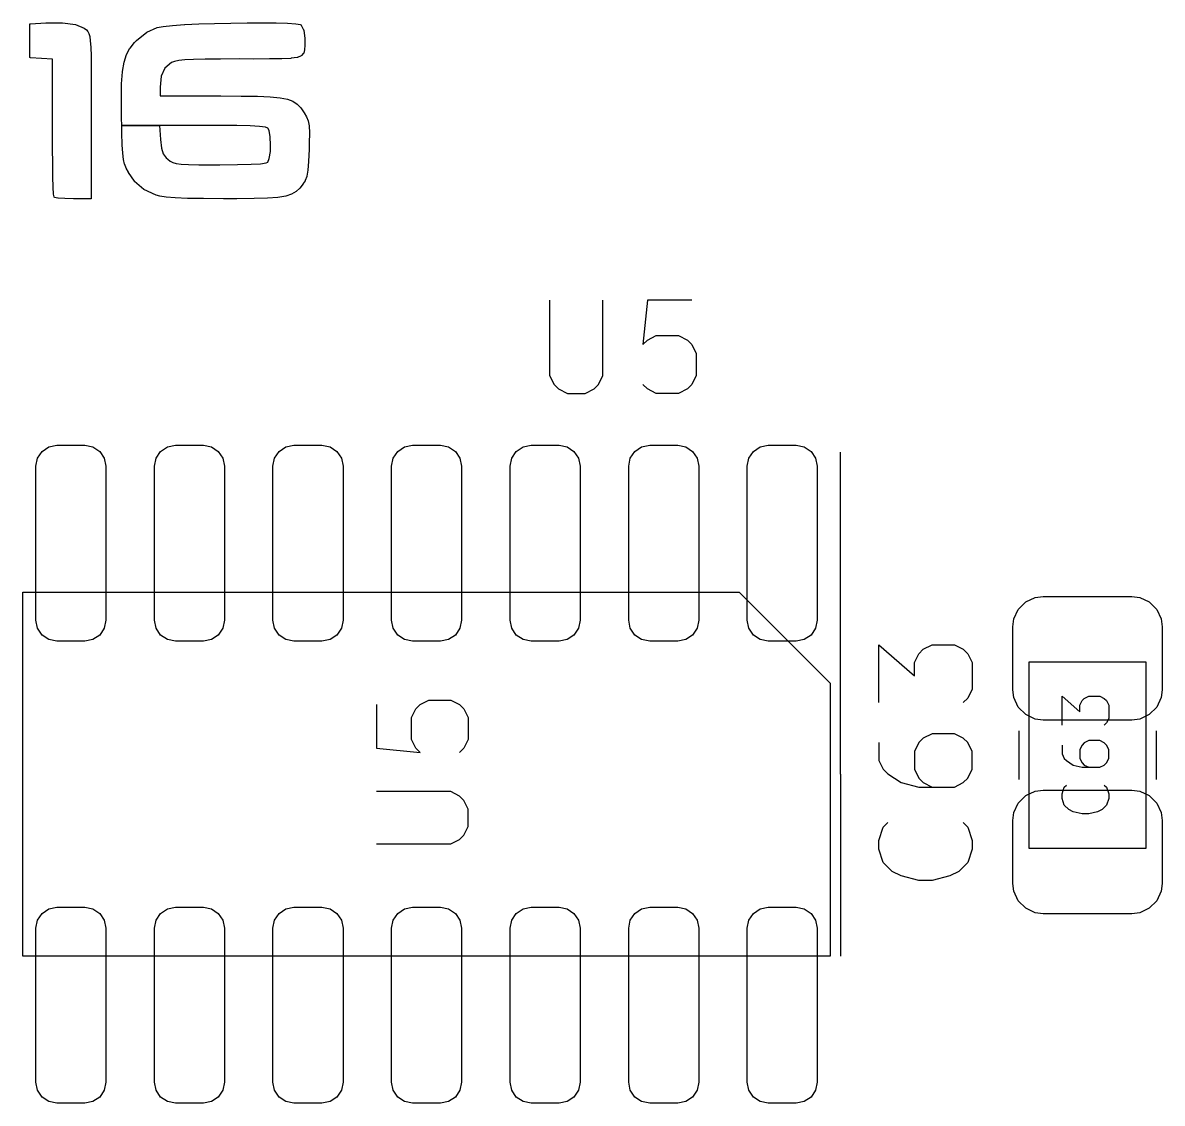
# Model space of a CAD drawing. Header units: millimetres. Extents: x 132 to 276, y -210 to -42.
# Drawn here: x 198.67 to 210.88, y -115.9 to -104.32 of the extents above; entities that cross this region are included whole.
import ezdxf

# ---------------------------------------------------------------- set-up
doc = ezdxf.new("R2010")
doc.units = ezdxf.units.MM
for name, color, linetype in [('BLACK', 7, 'CONTINUOUS'), ('GRAY3', 9, 'CONTINUOUS'), ('LYELLOW', 51, 'CONTINUOUS')]:
    doc.layers.add(name, color=color, linetype=linetype)

msp = doc.modelspace()

# ---------------------------------------------------------------- linework, layer by layer
at = {"layer": 'BLACK', "linetype": 'CONTINUOUS'}
for p, q in [((198.880901, -108.915901), (198.953896, -108.867127)), ((198.953896, -108.867127), (199.04, -108.85)), ((199.04, -108.85), (199.34, -108.85)), ((199.34, -108.85), (199.426104, -108.867127)), ((199.426104, -108.867127), (199.499099, -108.915901)), ((200.150901, -108.915901), (200.223896, -108.867127)), ((200.223896, -108.867127), (200.31, -108.85)), ((200.31, -108.85), (200.61, -108.85)), ((200.61, -108.85), (200.696104, -108.867127)), ((200.696104, -108.867127), (200.769099, -108.915901)), ((201.420901, -108.915901), (201.493896, -108.867127)), ((201.493896, -108.867127), (201.58, -108.85)), ((201.58, -108.85), (201.88, -108.85)), ((201.88, -108.85), (201.966104, -108.867127)), ((201.966104, -108.867127), (202.039099, -108.915901)), ((202.690901, -108.915901), (202.763896, -108.867127)), ((202.763896, -108.867127), (202.85, -108.85)), ((202.85, -108.85), (203.15, -108.85)), ((203.15, -108.85), (203.236104, -108.867127)), ((203.236104, -108.867127), (203.309099, -108.915901)), ((203.960901, -108.915901), (204.033896, -108.867127)), ((204.033896, -108.867127), (204.12, -108.85)), ((204.12, -108.85), (204.42, -108.85)), ((204.42, -108.85), (204.506104, -108.867127)), ((204.506104, -108.867127), (204.579099, -108.915901)), ((205.230901, -108.915901), (205.303896, -108.867127)), ((205.303896, -108.867127), (205.39, -108.85)), ((205.39, -108.85), (205.69, -108.85)), ((205.69, -108.85), (205.776104, -108.867127)), ((205.776104, -108.867127), (205.849099, -108.915901)), ((206.500901, -108.915901), (206.573896, -108.867127)), ((206.573896, -108.867127), (206.66, -108.85)), ((206.66, -108.85), (206.96, -108.85)), ((206.96, -108.85), (207.046104, -108.867127)), ((207.046104, -108.867127), (207.119099, -108.915901)), ((198.815, -109.075), (198.832127, -108.988896)), ((198.832127, -108.988896), (198.880901, -108.915901)), ((199.499099, -108.915901), (199.547873, -108.988896)), ((199.547873, -108.988896), (199.565, -109.075)), ((200.085, -109.075), (200.102127, -108.988896)), ((200.102127, -108.988896), (200.150901, -108.915901)), ((200.769099, -108.915901), (200.817873, -108.988896)), ((200.817873, -108.988896), (200.835, -109.075)), ((201.355, -109.075), (201.372127, -108.988896)), ((201.372127, -108.988896), (201.420901, -108.915901)), ((202.039099, -108.915901), (202.087873, -108.988896)), ((202.087873, -108.988896), (202.105, -109.075)), ((202.625, -109.075), (202.642127, -108.988896)), ((202.642127, -108.988896), (202.690901, -108.915901)), ((203.309099, -108.915901), (203.357873, -108.988896)), ((203.357873, -108.988896), (203.375, -109.075)), ((203.895, -109.075), (203.912127, -108.988896)), ((203.912127, -108.988896), (203.960901, -108.915901)), ((204.579099, -108.915901), (204.627873, -108.988896)), ((204.627873, -108.988896), (204.645, -109.075)), ((205.165, -109.075), (205.182127, -108.988896)), ((205.182127, -108.988896), (205.230901, -108.915901)), ((205.849099, -108.915901), (205.897873, -108.988896)), ((205.897873, -108.988896), (205.915, -109.075)), ((206.435, -109.075), (206.452127, -108.988896)), ((206.452127, -108.988896), (206.500901, -108.915901)), ((207.119099, -108.915901), (207.167873, -108.988896)), ((207.167873, -108.988896), (207.185, -109.075)), ((198.815, -110.725), (198.815, -109.075)), ((199.565, -109.075), (199.565, -110.725)), ((200.085, -110.725), (200.085, -109.075)), ((200.835, -109.075), (200.835, -110.725)), ((201.355, -110.725), (201.355, -109.075)), ((202.105, -109.075), (202.105, -110.725)), ((202.625, -110.725), (202.625, -109.075)), ((203.375, -109.075), (203.375, -110.725)), ((203.895, -110.725), (203.895, -109.075)), ((204.645, -109.075), (204.645, -110.725)), ((205.165, -110.725), (205.165, -109.075)), ((205.915, -109.075), (205.915, -110.725)), ((206.435, -110.725), (206.435, -109.075)), ((207.185, -109.075), (207.185, -110.725)), ((209.338776, -110.608588), (209.418588, -110.528776)), ((209.418588, -110.528776), (209.520884, -110.481074)), ((209.520884, -110.481074), (209.605, -110.47)), ((209.605, -110.47), (210.555, -110.47)), ((210.555, -110.47), (210.639116, -110.481074)), ((210.639116, -110.481074), (210.741412, -110.528776)), ((210.741412, -110.528776), (210.821224, -110.608588)), ((209.291074, -110.710884), (209.338776, -110.608588)), ((210.821224, -110.608588), (210.868926, -110.710884)), ((198.832127, -110.811104), (198.815, -110.725)), ((198.880901, -110.884099), (198.832127, -110.811104)), ((199.547873, -110.811104), (199.499099, -110.884099)), ((199.565, -110.725), (199.547873, -110.811104)), ((200.102127, -110.811104), (200.085, -110.725)), ((200.150901, -110.884099), (200.102127, -110.811104)), ((200.817873, -110.811104), (200.769099, -110.884099)), ((200.835, -110.725), (200.817873, -110.811104)), ((201.372127, -110.811104), (201.355, -110.725)), ((201.420901, -110.884099), (201.372127, -110.811104)), ((202.087873, -110.811104), (202.039099, -110.884099)), ((202.105, -110.725), (202.087873, -110.811104)), ((202.642127, -110.811104), (202.625, -110.725)), ((202.690901, -110.884099), (202.642127, -110.811104)), ((203.357873, -110.811104), (203.309099, -110.884099)), ((203.375, -110.725), (203.357873, -110.811104)), ((203.912127, -110.811104), (203.895, -110.725)), ((203.960901, -110.884099), (203.912127, -110.811104)), ((204.627873, -110.811104), (204.579099, -110.884099)), ((204.645, -110.725), (204.627873, -110.811104)), ((205.182127, -110.811104), (205.165, -110.725)), ((205.230901, -110.884099), (205.182127, -110.811104)), ((205.897873, -110.811104), (205.849099, -110.884099)), ((205.915, -110.725), (205.897873, -110.811104)), ((206.452127, -110.811104), (206.435, -110.725)), ((206.500901, -110.884099), (206.452127, -110.811104)), ((207.167873, -110.811104), (207.119099, -110.884099)), ((207.185, -110.725), (207.167873, -110.811104)), ((209.28, -110.795), (209.291074, -110.710884)), ((209.28, -111.47), (209.28, -110.795)), ((210.868926, -110.710884), (210.88, -110.795)), ((210.88, -110.795), (210.88, -111.47)), ((198.953896, -110.932873), (198.880901, -110.884099)), ((199.04, -110.95), (198.953896, -110.932873)), ((199.426104, -110.932873), (199.34, -110.95)), ((199.499099, -110.884099), (199.426104, -110.932873)), ((200.223896, -110.932873), (200.150901, -110.884099)), ((200.31, -110.95), (200.223896, -110.932873)), ((200.696104, -110.932873), (200.61, -110.95)), ((200.769099, -110.884099), (200.696104, -110.932873)), ((201.493896, -110.932873), (201.420901, -110.884099)), ((201.58, -110.95), (201.493896, -110.932873)), ((201.966104, -110.932873), (201.88, -110.95)), ((202.039099, -110.884099), (201.966104, -110.932873)), ((202.763896, -110.932873), (202.690901, -110.884099)), ((202.85, -110.95), (202.763896, -110.932873)), ((203.236104, -110.932873), (203.15, -110.95)), ((203.309099, -110.884099), (203.236104, -110.932873)), ((204.033896, -110.932873), (203.960901, -110.884099)), ((204.12, -110.95), (204.033896, -110.932873)), ((204.506104, -110.932873), (204.42, -110.95)), ((204.579099, -110.884099), (204.506104, -110.932873)), ((205.303896, -110.932873), (205.230901, -110.884099)), ((205.39, -110.95), (205.303896, -110.932873)), ((205.776104, -110.932873), (205.69, -110.95)), ((205.849099, -110.884099), (205.776104, -110.932873)), ((206.573896, -110.932873), (206.500901, -110.884099)), ((206.66, -110.95), (206.573896, -110.932873)), ((207.046104, -110.932873), (206.96, -110.95)), ((207.119099, -110.884099), (207.046104, -110.932873)), ((199.34, -110.95), (199.04, -110.95)), ((200.61, -110.95), (200.31, -110.95)), ((201.88, -110.95), (201.58, -110.95)), ((203.15, -110.95), (202.85, -110.95)), ((204.42, -110.95), (204.12, -110.95)), ((205.69, -110.95), (205.39, -110.95)), ((206.96, -110.95), (206.66, -110.95)), ((209.291074, -111.554116), (209.28, -111.47)), ((210.88, -111.47), (210.868926, -111.554116)), ((209.338776, -111.656412), (209.291074, -111.554116)), ((209.418588, -111.736224), (209.338776, -111.656412)), ((210.821224, -111.656412), (210.741412, -111.736224)), ((210.868926, -111.554116), (210.821224, -111.656412)), ((209.520884, -111.783926), (209.418588, -111.736224)), ((209.605, -111.795), (209.520884, -111.783926)), ((210.555, -111.795), (209.605, -111.795)), ((210.639116, -111.783926), (210.555, -111.795)), ((210.741412, -111.736224), (210.639116, -111.783926)), ((209.338776, -112.683588), (209.418588, -112.603776)), ((209.418588, -112.603776), (209.520884, -112.556074)), ((209.520884, -112.556074), (209.605, -112.545)), ((209.605, -112.545), (210.555, -112.545)), ((210.555, -112.545), (210.639116, -112.556074)), ((210.639116, -112.556074), (210.741412, -112.603776)), ((210.741412, -112.603776), (210.821224, -112.683588)), ((209.291074, -112.785884), (209.338776, -112.683588)), ((210.821224, -112.683588), (210.868926, -112.785884)), ((209.28, -112.87), (209.291074, -112.785884)), ((209.28, -113.545), (209.28, -112.87)), ((210.868926, -112.785884), (210.88, -112.87)), ((210.88, -112.87), (210.88, -113.545)), ((209.291074, -113.629116), (209.28, -113.545)), ((210.88, -113.545), (210.868926, -113.629116)), ((209.338776, -113.731412), (209.291074, -113.629116)), ((209.418588, -113.811224), (209.338776, -113.731412)), ((210.821224, -113.731412), (210.741412, -113.811224)), ((210.868926, -113.629116), (210.821224, -113.731412)), ((198.832127, -113.938896), (198.880901, -113.865901)), ((198.880901, -113.865901), (198.953896, -113.817127)), ((198.953896, -113.817127), (199.04, -113.8)), ((199.04, -113.8), (199.34, -113.8)), ((199.34, -113.8), (199.426104, -113.817127)), ((199.426104, -113.817127), (199.499099, -113.865901)), ((199.499099, -113.865901), (199.547873, -113.938896)), ((200.102127, -113.938896), (200.150901, -113.865901)), ((200.150901, -113.865901), (200.223896, -113.817127)), ((200.223896, -113.817127), (200.31, -113.8)), ((200.31, -113.8), (200.61, -113.8)), ((200.61, -113.8), (200.696104, -113.817127)), ((200.696104, -113.817127), (200.769099, -113.865901)), ((200.769099, -113.865901), (200.817873, -113.938896)), ((201.372127, -113.938896), (201.420901, -113.865901)), ((201.420901, -113.865901), (201.493896, -113.817127)), ((201.493896, -113.817127), (201.58, -113.8)), ((201.58, -113.8), (201.88, -113.8)), ((201.88, -113.8), (201.966104, -113.817127)), ((201.966104, -113.817127), (202.039099, -113.865901)), ((202.039099, -113.865901), (202.087873, -113.938896)), ((202.642127, -113.938896), (202.690901, -113.865901)), ((202.690901, -113.865901), (202.763896, -113.817127)), ((202.763896, -113.817127), (202.85, -113.8)), ((202.85, -113.8), (203.15, -113.8)), ((203.15, -113.8), (203.236104, -113.817127)), ((203.236104, -113.817127), (203.309099, -113.865901)), ((203.309099, -113.865901), (203.357873, -113.938896)), ((203.912127, -113.938896), (203.960901, -113.865901)), ((203.960901, -113.865901), (204.033896, -113.817127)), ((204.033896, -113.817127), (204.12, -113.8)), ((204.12, -113.8), (204.42, -113.8)), ((204.42, -113.8), (204.506104, -113.817127)), ((204.506104, -113.817127), (204.579099, -113.865901)), ((204.579099, -113.865901), (204.627873, -113.938896)), ((205.182127, -113.938896), (205.230901, -113.865901)), ((205.230901, -113.865901), (205.303896, -113.817127)), ((205.303896, -113.817127), (205.39, -113.8)), ((205.39, -113.8), (205.69, -113.8)), ((205.69, -113.8), (205.776104, -113.817127)), ((205.776104, -113.817127), (205.849099, -113.865901)), ((205.849099, -113.865901), (205.897873, -113.938896)), ((206.452127, -113.938896), (206.500901, -113.865901)), ((206.500901, -113.865901), (206.573896, -113.817127)), ((206.573896, -113.817127), (206.66, -113.8)), ((206.66, -113.8), (206.96, -113.8)), ((206.96, -113.8), (207.046104, -113.817127)), ((207.046104, -113.817127), (207.119099, -113.865901)), ((207.119099, -113.865901), (207.167873, -113.938896)), ((209.520884, -113.858926), (209.418588, -113.811224)), ((209.605, -113.87), (209.520884, -113.858926)), ((210.555, -113.87), (209.605, -113.87)), ((210.639116, -113.858926), (210.555, -113.87)), ((210.741412, -113.811224), (210.639116, -113.858926)), ((198.815, -114.025), (198.832127, -113.938896)), ((199.547873, -113.938896), (199.565, -114.025)), ((200.085, -114.025), (200.102127, -113.938896)), ((200.817873, -113.938896), (200.835, -114.025)), ((201.355, -114.025), (201.372127, -113.938896)), ((202.087873, -113.938896), (202.105, -114.025)), ((202.625, -114.025), (202.642127, -113.938896)), ((203.357873, -113.938896), (203.375, -114.025)), ((203.895, -114.025), (203.912127, -113.938896)), ((204.627873, -113.938896), (204.645, -114.025)), ((205.165, -114.025), (205.182127, -113.938896)), ((205.897873, -113.938896), (205.915, -114.025)), ((206.435, -114.025), (206.452127, -113.938896)), ((207.167873, -113.938896), (207.185, -114.025)), ((198.815, -115.675), (198.815, -114.025)), ((199.565, -114.025), (199.565, -115.675)), ((200.085, -115.675), (200.085, -114.025)), ((200.835, -114.025), (200.835, -115.675)), ((201.355, -115.675), (201.355, -114.025)), ((202.105, -114.025), (202.105, -115.675)), ((202.625, -115.675), (202.625, -114.025)), ((203.375, -114.025), (203.375, -115.675)), ((203.895, -115.675), (203.895, -114.025)), ((204.645, -114.025), (204.645, -115.675)), ((205.165, -115.675), (205.165, -114.025)), ((205.915, -114.025), (205.915, -115.675)), ((206.435, -115.675), (206.435, -114.025)), ((207.185, -114.025), (207.185, -115.675)), ((198.832127, -115.761104), (198.815, -115.675)), ((199.565, -115.675), (199.547873, -115.761104)), ((200.102127, -115.761104), (200.085, -115.675)), ((200.835, -115.675), (200.817873, -115.761104)), ((201.372127, -115.761104), (201.355, -115.675)), ((202.105, -115.675), (202.087873, -115.761104)), ((202.642127, -115.761104), (202.625, -115.675)), ((203.375, -115.675), (203.357873, -115.761104)), ((203.912127, -115.761104), (203.895, -115.675)), ((204.645, -115.675), (204.627873, -115.761104)), ((205.182127, -115.761104), (205.165, -115.675)), ((205.915, -115.675), (205.897873, -115.761104)), ((206.452127, -115.761104), (206.435, -115.675)), ((207.185, -115.675), (207.167873, -115.761104)), ((198.880901, -115.834099), (198.832127, -115.761104)), ((199.547873, -115.761104), (199.499099, -115.834099)), ((200.150901, -115.834099), (200.102127, -115.761104)), ((200.817873, -115.761104), (200.769099, -115.834099)), ((201.420901, -115.834099), (201.372127, -115.761104)), ((202.087873, -115.761104), (202.039099, -115.834099)), ((202.690901, -115.834099), (202.642127, -115.761104)), ((203.357873, -115.761104), (203.309099, -115.834099)), ((203.960901, -115.834099), (203.912127, -115.761104)), ((204.627873, -115.761104), (204.579099, -115.834099)), ((205.230901, -115.834099), (205.182127, -115.761104)), ((205.897873, -115.761104), (205.849099, -115.834099)), ((206.500901, -115.834099), (206.452127, -115.761104)), ((207.167873, -115.761104), (207.119099, -115.834099)), ((198.953896, -115.882873), (198.880901, -115.834099)), ((199.04, -115.9), (198.953896, -115.882873)), ((199.34, -115.9), (199.04, -115.9)), ((199.426104, -115.882873), (199.34, -115.9)), ((199.499099, -115.834099), (199.426104, -115.882873)), ((200.223896, -115.882873), (200.150901, -115.834099)), ((200.31, -115.9), (200.223896, -115.882873)), ((200.61, -115.9), (200.31, -115.9)), ((200.696104, -115.882873), (200.61, -115.9)), ((200.769099, -115.834099), (200.696104, -115.882873)), ((201.493896, -115.882873), (201.420901, -115.834099)), ((201.58, -115.9), (201.493896, -115.882873)), ((201.88, -115.9), (201.58, -115.9)), ((201.966104, -115.882873), (201.88, -115.9)), ((202.039099, -115.834099), (201.966104, -115.882873)), ((202.763896, -115.882873), (202.690901, -115.834099)), ((202.85, -115.9), (202.763896, -115.882873)), ((203.15, -115.9), (202.85, -115.9)), ((203.236104, -115.882873), (203.15, -115.9)), ((203.309099, -115.834099), (203.236104, -115.882873)), ((204.033896, -115.882873), (203.960901, -115.834099)), ((204.12, -115.9), (204.033896, -115.882873)), ((204.42, -115.9), (204.12, -115.9)), ((204.506104, -115.882873), (204.42, -115.9)), ((204.579099, -115.834099), (204.506104, -115.882873)), ((205.303896, -115.882873), (205.230901, -115.834099)), ((205.39, -115.9), (205.303896, -115.882873)), ((205.69, -115.9), (205.39, -115.9)), ((205.776104, -115.882873), (205.69, -115.9)), ((205.849099, -115.834099), (205.776104, -115.882873)), ((206.573896, -115.882873), (206.500901, -115.834099)), ((206.66, -115.9), (206.573896, -115.882873)), ((206.96, -115.9), (206.66, -115.9)), ((207.046104, -115.882873), (206.96, -115.9)), ((207.119099, -115.834099), (207.046104, -115.882873))]:
    msp.add_line(p, q, dxfattribs=at)
at = {"layer": 'GRAY3', "linetype": 'CONTINUOUS'}
for p, q in [((198.675, -110.425), (206.35, -110.425)), ((198.675, -114.325), (198.675, -110.425)), ((206.35, -110.425), (207.325, -111.4)), ((209.455, -113.17), (209.455, -111.17)), ((209.455, -111.17), (210.705, -111.17)), ((210.705, -111.17), (210.705, -113.17)), ((207.325, -111.4), (207.325, -114.325)), ((209.807149, -111.848571), (209.807149, -111.539047)), ((209.807149, -111.539047), (209.997625, -111.705714)), ((210.045244, -111.562857), (210.092863, -111.539047)), ((210.092863, -111.539047), (210.211911, -111.539047)), ((210.211911, -111.539047), (210.25953, -111.562857)), ((202.465566, -111.628333), (202.465566, -112.094999)), ((202.8389, -111.768333), (202.885566, -111.674999)), ((202.885566, -111.674999), (202.932233, -111.628333)), ((202.932233, -111.628333), (203.025566, -111.581666)), ((203.025566, -111.581666), (203.2589, -111.581666)), ((203.2589, -111.581666), (203.352233, -111.628333)), ((203.352233, -111.628333), (203.3989, -111.674999)), ((203.3989, -111.674999), (203.445566, -111.768333)), ((209.997625, -111.634285), (210.021435, -111.586666)), ((209.997625, -111.705714), (209.997625, -111.634285)), ((210.021435, -111.586666), (210.045244, -111.562857)), ((210.25953, -111.562857), (210.28334, -111.586666)), ((210.28334, -111.586666), (210.307149, -111.634285)), ((210.307149, -111.634285), (210.307149, -111.777142)), ((202.8389, -112.001666), (202.8389, -111.768333)), ((203.445566, -111.768333), (203.445566, -112.001666)), ((210.307149, -111.777142), (210.28334, -111.824761)), ((210.28334, -111.824761), (210.25953, -111.848571)), ((202.885566, -112.094999), (202.8389, -112.001666)), ((203.445566, -112.001666), (203.3989, -112.094999)), ((210.045244, -112.039047), (210.021435, -112.062856)), ((210.092863, -112.015237), (210.045244, -112.039047)), ((210.211911, -112.015237), (210.092863, -112.015237)), ((210.25953, -112.039047), (210.211911, -112.015237)), ((210.28334, -112.062856), (210.25953, -112.039047)), ((202.465566, -112.094999), (202.932233, -112.141666)), ((202.932233, -112.141666), (202.885566, -112.094999)), ((203.3989, -112.094999), (203.352233, -112.141666)), ((209.807149, -112.062856), (209.807149, -112.158094)), ((209.807149, -112.158094), (209.830959, -112.205713)), ((210.021435, -112.062856), (209.997625, -112.110475)), ((209.997625, -112.110475), (209.997625, -112.205713)), ((210.307149, -112.110475), (210.28334, -112.062856)), ((210.307149, -112.205713), (210.307149, -112.110475)), ((209.830959, -112.205713), (209.854768, -112.229523)), ((209.854768, -112.229523), (209.926197, -112.277142)), ((209.926197, -112.277142), (210.021435, -112.300951)), ((209.997625, -112.205713), (210.021435, -112.253332)), ((210.021435, -112.253332), (210.045244, -112.277142)), ((210.045244, -112.277142), (210.092863, -112.300951)), ((210.211911, -112.300951), (210.25953, -112.277142)), ((210.25953, -112.277142), (210.28334, -112.253332)), ((210.28334, -112.253332), (210.307149, -112.205713)), ((210.021435, -112.300951), (210.211911, -112.300951)), ((209.807149, -112.586666), (209.830959, -112.515237)), ((209.830959, -112.515237), (209.854768, -112.491428)), ((210.25953, -112.491428), (210.28334, -112.515237)), ((210.28334, -112.515237), (210.307149, -112.586666)), ((203.2589, -112.561666), (202.465566, -112.561666)), ((203.352233, -112.608333), (203.2589, -112.561666)), ((203.3989, -112.655), (203.352233, -112.608333)), ((209.807149, -112.634285), (209.807149, -112.586666)), ((209.830959, -112.705713), (209.807149, -112.634285)), ((210.307149, -112.634285), (210.28334, -112.705713)), ((210.307149, -112.586666), (210.307149, -112.634285)), ((203.445566, -112.748333), (203.3989, -112.655)), ((203.445566, -112.935), (203.445566, -112.748333)), ((209.878578, -112.753332), (209.830959, -112.705713)), ((209.926197, -112.777142), (209.878578, -112.753332)), ((210.23572, -112.753332), (210.188101, -112.777142)), ((210.28334, -112.705713), (210.23572, -112.753332)), ((210.021435, -112.800951), (209.926197, -112.777142)), ((210.092863, -112.800951), (210.021435, -112.800951)), ((210.188101, -112.777142), (210.092863, -112.800951)), ((203.3989, -113.028333), (203.445566, -112.935)), ((202.465566, -113.121666), (203.2589, -113.121666)), ((203.2589, -113.121666), (203.352233, -113.075)), ((203.352233, -113.075), (203.3989, -113.028333)), ((210.705, -113.17), (209.455, -113.17)), ((207.325, -114.325), (198.675, -114.325))]:
    msp.add_line(p, q, dxfattribs=at)
at = {"layer": 'LYELLOW', "linetype": 'CONTINUOUS'}
for p, q in [((198.7515, -104.3383), (198.751802, -104.336782)), ((198.7515, -104.6939), (198.7515, -104.3383)), ((198.751794, -104.336613), (198.751847, -104.336553)), ((198.751802, -104.336782), (198.751794, -104.336613)), ((198.751847, -104.336553), (198.751881, -104.336387)), ((198.751881, -104.336387), (198.753158, -104.335109)), ((198.753158, -104.335109), (198.754366, -104.333779)), ((198.754366, -104.333779), (198.75453, -104.333738)), ((198.75453, -104.333738), (198.754587, -104.333681)), ((198.754587, -104.333681), (198.754758, -104.333681)), ((198.754758, -104.333681), (198.756258, -104.333306)), ((198.756258, -104.333306), (198.921358, -104.325304)), ((198.921358, -104.325304), (198.921476, -104.325321)), ((198.921476, -104.325321), (198.921594, -104.325298)), ((198.921594, -104.325298), (199.099859, -104.325068)), ((199.099859, -104.325068), (199.100186, -104.325132)), ((199.100186, -104.325132), (199.100522, -104.325111)), ((199.100522, -104.325111), (199.237846, -104.343271)), ((199.237846, -104.343271), (199.238407, -104.343462)), ((199.238407, -104.343462), (199.238989, -104.343563)), ((199.238989, -104.343563), (199.332518, -104.379631)), ((200.178037, -104.362279), (200.278201, -104.352407)), ((200.278201, -104.352407), (200.278282, -104.352415)), ((200.278282, -104.352415), (200.278361, -104.352394)), ((200.278361, -104.352394), (200.408959, -104.34374)), ((200.408959, -104.34374), (200.409006, -104.343746)), ((200.409006, -104.343746), (200.409052, -104.343735)), ((200.409052, -104.343735), (200.562165, -104.336438)), ((200.562165, -104.336438), (200.562196, -104.336442)), ((200.562196, -104.336442), (200.56223, -104.336435)), ((200.56223, -104.336435), (200.729938, -104.330636)), ((200.729938, -104.330636), (200.729964, -104.33064)), ((200.729964, -104.33064), (200.729992, -104.330634)), ((200.729992, -104.330634), (200.904378, -104.326471)), ((200.904378, -104.326471), (200.904402, -104.326475)), ((200.904402, -104.326475), (200.904428, -104.32647)), ((200.904428, -104.32647), (201.077573, -104.324082)), ((201.077573, -104.324082), (201.077601, -104.324087)), ((201.077601, -104.324087), (201.077628, -104.324082)), ((201.077628, -104.324082), (201.241614, -104.323609)), ((201.241614, -104.323609), (201.241647, -104.323615)), ((201.241647, -104.323615), (201.241682, -104.323609)), ((201.241682, -104.323609), (201.38859, -104.325191)), ((201.38859, -104.325191), (201.38864, -104.325201)), ((201.38864, -104.325201), (201.388691, -104.325193)), ((201.388691, -104.325193), (201.510601, -104.328967)), ((201.510601, -104.328967), (201.510695, -104.328988)), ((201.510695, -104.328988), (201.510789, -104.328977)), ((201.510789, -104.328977), (201.599786, -104.335084)), ((201.599786, -104.335084), (201.600046, -104.335154)), ((201.600046, -104.335154), (201.600321, -104.335149)), ((201.600321, -104.335149), (201.648484, -104.343728)), ((201.648484, -104.343728), (201.64922, -104.344016)), ((201.64922, -104.344016), (201.649977, -104.344248)), ((201.649977, -104.344248), (201.654709, -104.346795)), ((201.654709, -104.346795), (201.655295, -104.347279)), ((201.655295, -104.347279), (201.655536, -104.347354)), ((201.655536, -104.347354), (201.655839, -104.347728)), ((201.655839, -104.347728), (201.656213, -104.348037)), ((201.656213, -104.348037), (201.656285, -104.348279)), ((201.656285, -104.348279), (201.656764, -104.34887)), ((201.656764, -104.34887), (201.683568, -104.399817)), ((199.332518, -104.379631), (199.333145, -104.380028)), ((199.333145, -104.380028), (199.333816, -104.38037)), ((199.333816, -104.38037), (199.358326, -104.399704)), ((199.358326, -104.399704), (199.358646, -104.400079)), ((199.358646, -104.400079), (199.359037, -104.400388)), ((199.359037, -104.400388), (199.372144, -104.415778)), ((199.372144, -104.415778), (199.372429, -104.41629)), ((199.372429, -104.41629), (199.372794, -104.416753)), ((199.372794, -104.416753), (199.383331, -104.437469)), ((199.383331, -104.437469), (199.383474, -104.43798)), ((199.383474, -104.43798), (199.38371, -104.438462)), ((199.38371, -104.438462), (199.391959, -104.469777)), ((199.391959, -104.469777), (199.391978, -104.470094)), ((199.391978, -104.470094), (199.392081, -104.470396)), ((199.392081, -104.470396), (199.398318, -104.517582)), ((199.893876, -104.513359), (200.003163, -104.425751)), ((200.003163, -104.425751), (200.003692, -104.425475)), ((200.003692, -104.425475), (200.004178, -104.42512)), ((200.004178, -104.42512), (200.114602, -104.373675)), ((200.114602, -104.373675), (200.115235, -104.37352)), ((200.115235, -104.37352), (200.115841, -104.373284)), ((200.115841, -104.373284), (200.177655, -104.362332)), ((200.177655, -104.362332), (200.177849, -104.362336)), ((200.177849, -104.362336), (200.178037, -104.362279)), ((201.683568, -104.399817), (201.683828, -104.400695)), ((201.683828, -104.400695), (201.684106, -104.401541)), ((201.684106, -104.401541), (201.695037, -104.491325)), ((199.398318, -104.517582), (199.398307, -104.517749)), ((199.398307, -104.517749), (199.39835, -104.517909)), ((199.39835, -104.517909), (199.402856, -104.58624)), ((199.402856, -104.58624), (199.402844, -104.586325)), ((199.402844, -104.586325), (199.402864, -104.586408)), ((199.402864, -104.586408), (199.405918, -104.681156)), ((199.786404, -104.663091), (199.823189, -104.596383)), ((199.823189, -104.596383), (199.823474, -104.596044)), ((199.823474, -104.596044), (199.823683, -104.595648)), ((199.823683, -104.595648), (199.872491, -104.535451)), ((199.872491, -104.535451), (199.87266, -104.535309)), ((199.87266, -104.535309), (199.87278, -104.535125)), ((199.87278, -104.535125), (199.893408, -104.513785)), ((199.893408, -104.513785), (199.893671, -104.513602)), ((199.893671, -104.513602), (199.893876, -104.513359)), ((201.695892, -104.564783), (201.694253, -104.611712)), ((201.695037, -104.491325), (201.695015, -104.491602)), ((201.695015, -104.491602), (201.695074, -104.491879)), ((201.695074, -104.491879), (201.695199, -104.504373)), ((201.695199, -104.504373), (201.6952, -104.504374)), ((201.6952, -104.504374), (201.695895, -104.564551)), ((201.695895, -104.564551), (201.695873, -104.564667)), ((201.695873, -104.564667), (201.695892, -104.564783)), ((198.75178, -104.69531), (198.7515, -104.6939)), ((198.751768, -104.695513), (198.75178, -104.69531)), ((198.751836, -104.695591), (198.751768, -104.695513)), ((198.751881, -104.695813), (198.751836, -104.695591)), ((198.753129, -104.697061), (198.751881, -104.695813)), ((198.754295, -104.698387), (198.753129, -104.697061)), ((198.754513, -104.698445), (198.754295, -104.698387)), ((198.754587, -104.698519), (198.754513, -104.698445)), ((198.75479, -104.698519), (198.754587, -104.698519)), ((198.75618, -104.69889), (198.75479, -104.698519)), ((198.87683, -104.706631), (198.75618, -104.69889)), ((198.9928, -104.714072), (198.87683, -104.706631)), ((198.9928, -105.440358), (198.9928, -104.714072)), ((199.405918, -104.681156), (199.40591, -104.681199)), ((199.40591, -104.681199), (199.40592, -104.681243)), ((199.40592, -104.681243), (199.4078, -104.807682)), ((199.759868, -104.744541), (199.786026, -104.663962)), ((199.786026, -104.663962), (199.786259, -104.663544)), ((199.786259, -104.663544), (199.786404, -104.663091)), ((200.503603, -104.71678), (200.41114, -104.721678)), ((200.628523, -104.713685), (200.503603, -104.71678)), ((200.628524, -104.713686), (200.628523, -104.713685)), ((200.79216, -104.712067), (200.628524, -104.713686)), ((201.000428, -104.7116), (200.79216, -104.712066)), ((200.79216, -104.712066), (200.79216, -104.712067)), ((201.142794, -104.711731), (201.000428, -104.7116)), ((201.142797, -104.71173), (201.142794, -104.711731)), ((201.142801, -104.711731), (201.142797, -104.71173)), ((201.317319, -104.71166), (201.142801, -104.711731)), ((201.317351, -104.711653), (201.317319, -104.71166)), ((201.317387, -104.71166), (201.317351, -104.711653)), ((201.450436, -104.70981), (201.317387, -104.71166)), ((201.450536, -104.709788), (201.450436, -104.70981)), ((201.450637, -104.709803), (201.450536, -104.709788)), ((201.547809, -104.704536), (201.450637, -104.709803)), ((201.54805, -104.704474), (201.547809, -104.704536)), ((201.548301, -104.704485), (201.54805, -104.704474)), ((201.615185, -104.694162), (201.548301, -104.704485)), ((201.615724, -104.693965), (201.615185, -104.694162)), ((201.616292, -104.693858), (201.615724, -104.693965)), ((201.65848, -104.676842), (201.616292, -104.693858)), ((201.658646, -104.676733), (201.65848, -104.676842)), ((201.658737, -104.676729), (201.658646, -104.676733)), ((201.659407, -104.676234), (201.658737, -104.676729)), ((201.660112, -104.675773), (201.659407, -104.676234)), ((201.660148, -104.675688), (201.660112, -104.675773)), ((201.660307, -104.675571), (201.660148, -104.675688)), ((201.683388, -104.650223), (201.660307, -104.675571)), ((201.683537, -104.649975), (201.683388, -104.650223)), ((201.683649, -104.649911), (201.683537, -104.649975)), ((201.683994, -104.649215), (201.683649, -104.649911)), ((201.684394, -104.648552), (201.683994, -104.649215)), ((201.684517, -104.648164), (201.684387, -104.648423)), ((201.684387, -104.648423), (201.684394, -104.648552)), ((201.694082, -104.612844), (201.684517, -104.648164)), ((201.69412, -104.612272), (201.694082, -104.612844)), ((201.694253, -104.611712), (201.69412, -104.612272)), ((199.4078, -104.807682), (199.407796, -104.807702)), ((199.407796, -104.807702), (199.407801, -104.807726)), ((199.407801, -104.807726), (199.408786, -104.971128)), ((199.742766, -104.847074), (199.759692, -104.745265)), ((199.759692, -104.745265), (199.759823, -104.744915)), ((199.759823, -104.744915), (199.759868, -104.744541)), ((200.197045, -104.808479), (200.15737, -104.896866)), ((200.268206, -104.750119), (200.197045, -104.808479)), ((200.268239, -104.750102), (200.268206, -104.750119)), ((200.299678, -104.73805), (200.268239, -104.750102)), ((200.345176, -104.728679), (200.299678, -104.73805)), ((200.41114, -104.721678), (200.345176, -104.728679)), ((199.733623, -104.977945), (199.74271, -104.847547)), ((199.74271, -104.847547), (199.742773, -104.847313)), ((199.742773, -104.847313), (199.742766, -104.847074)), ((200.15737, -104.896866), (200.1458, -105.013295)), ((199.408786, -104.971128), (199.408783, -104.971138)), ((199.408783, -104.971138), (199.408786, -104.971149)), ((199.408786, -104.971149), (199.409157, -105.176786)), ((199.730967, -105.144563), (199.733612, -104.978214)), ((199.733612, -104.978214), (199.73364, -104.978081)), ((199.73364, -104.978081), (199.733623, -104.977945)), ((200.1458, -105.013295), (200.1458, -105.108)), ((199.409157, -105.176786), (199.409156, -105.17679)), ((199.409156, -105.17679), (199.409157, -105.176794)), ((199.409157, -105.176794), (199.4092, -105.328899)), ((199.730966, -105.144699), (199.730979, -105.144629)), ((199.73337, -105.354358), (199.730966, -105.144699)), ((199.730979, -105.144629), (199.730967, -105.144563)), ((200.1458, -105.108), (200.79485, -105.108039)), ((200.79485, -105.108039), (200.794855, -105.10804)), ((200.794855, -105.10804), (200.794862, -105.108039)), ((200.794862, -105.108039), (201.014297, -105.108583)), ((201.014297, -105.108583), (201.014323, -105.108588)), ((201.014323, -105.108588), (201.014353, -105.108583)), ((201.014353, -105.108583), (201.189187, -105.111012)), ((201.189187, -105.111012), (201.189254, -105.111026)), ((201.189254, -105.111026), (201.18932, -105.111016)), ((201.18932, -105.111016), (201.325747, -105.116566)), ((201.325747, -105.116566), (201.325879, -105.116598)), ((201.325879, -105.116598), (201.326017, -105.116584)), ((201.326017, -105.116584), (201.430231, -105.12649)), ((201.430231, -105.12649), (201.430475, -105.126563)), ((201.430475, -105.126563), (201.43073, -105.126563)), ((201.43073, -105.126563), (201.508928, -105.142065)), ((201.508928, -105.142065), (201.509323, -105.142228)), ((201.509323, -105.142228), (201.509742, -105.1423)), ((201.509742, -105.1423), (201.568117, -105.164632)), ((201.568117, -105.164632), (201.568607, -105.16494)), ((201.568607, -105.16494), (201.56914, -105.165166)), ((201.56914, -105.165166), (201.613885, -105.195566)), ((201.613885, -105.195566), (201.614271, -105.195958)), ((201.614271, -105.195958), (201.614719, -105.196278)), ((201.614719, -105.196278), (201.652031, -105.235982)), ((199.4092, -105.328899), (199.4092, -105.3289)), ((199.4092, -105.3289), (199.4092, -106.2052)), ((201.652031, -105.235982), (201.652205, -105.236261)), ((201.652205, -105.236261), (201.65245, -105.23649)), ((201.65245, -105.23649), (201.688523, -105.286736)), ((201.688523, -105.286736), (201.688557, -105.286811)), ((201.688557, -105.286811), (201.688615, -105.286869)), ((201.688615, -105.286869), (201.689384, -105.288018)), ((201.689384, -105.288018), (201.689424, -105.288115)), ((201.689424, -105.288115), (201.689497, -105.288194)), ((201.689497, -105.288194), (201.715087, -105.330087)), ((198.9928, -105.440359), (198.9928, -105.440358)), ((198.9928, -105.440361), (198.9928, -105.440359)), ((198.992827, -105.482216), (198.9928, -105.440361)), ((199.733375, -105.354382), (199.73337, -105.354358)), ((199.733371, -105.354405), (199.733375, -105.354382)), ((199.734702, -105.417905), (199.733371, -105.354405)), ((199.734805, -105.4228), (199.734702, -105.417905)), ((199.736484, -105.502954), (199.734805, -105.4228)), ((199.734805, -105.4228), (200.140069, -105.4228)), ((200.140069, -105.4228), (199.734805, -105.4228)), ((200.140069, -105.4228), (200.150974, -105.573564)), ((200.70416, -105.4228), (200.140069, -105.4228)), ((200.776651, -105.422896), (200.70416, -105.4228)), ((200.776652, -105.422897), (200.776651, -105.422896)), ((200.966493, -105.424469), (200.776652, -105.422897)), ((201.110288, -105.428102), (200.966493, -105.424469)), ((201.211852, -105.433977), (201.110288, -105.428102)), ((201.274377, -105.442203), (201.211852, -105.433977)), ((201.300455, -105.452226), (201.274377, -105.442203)), ((201.715087, -105.330087), (201.715236, -105.330493)), ((201.715236, -105.330493), (201.71547, -105.330856)), ((201.71547, -105.330856), (201.732034, -105.372762)), ((201.732034, -105.372762), (201.732127, -105.373277)), ((201.732127, -105.373277), (201.732313, -105.373763)), ((201.732313, -105.373763), (201.741373, -105.427122)), ((201.741373, -105.427122), (201.741363, -105.427444)), ((201.741363, -105.427444), (201.741439, -105.427756)), ((201.741439, -105.427756), (201.744516, -105.504012)), ((198.992828, -105.482225), (198.992827, -105.482216)), ((198.992827, -105.482235), (198.992828, -105.482225)), ((198.993631, -105.666994), (198.992827, -105.482235)), ((199.736489, -105.502978), (199.736484, -105.502954)), ((199.736485, -105.503005), (199.736489, -105.502978)), ((199.740433, -105.629564), (199.736485, -105.503005)), ((201.312443, -105.477608), (201.300455, -105.452226)), ((201.32482, -105.545072), (201.312443, -105.477608)), ((201.329594, -105.63373), (201.32482, -105.545072)), ((201.74452, -105.504276), (201.743139, -105.61487)), ((201.744516, -105.504012), (201.744495, -105.504143)), ((201.744495, -105.504143), (201.74452, -105.504276)), ((198.993634, -105.667009), (198.993631, -105.666994)), ((198.993631, -105.667026), (198.993634, -105.667009)), ((198.995438, -105.833667), (198.993631, -105.667026)), ((199.740449, -105.629635), (199.740433, -105.629564)), ((199.74044, -105.629705), (199.740449, -105.629635)), ((199.745935, -105.722014), (199.74044, -105.629705)), ((200.150974, -105.573564), (200.161345, -105.667062)), ((200.161345, -105.667062), (200.179733, -105.726503)), ((201.326729, -105.702834), (201.329594, -105.63373)), ((201.741533, -105.676571), (201.736599, -105.809884)), ((201.741534, -105.676516), (201.741528, -105.676541)), ((201.741528, -105.676541), (201.741533, -105.676571)), ((201.743137, -105.614938), (201.741534, -105.676516)), ((201.743139, -105.61487), (201.743131, -105.614905)), ((201.743131, -105.614905), (201.743137, -105.614938)), ((199.745974, -105.722165), (199.745935, -105.722014)), ((199.745963, -105.722323), (199.745974, -105.722165)), ((199.754117, -105.789137), (199.745963, -105.722323)), ((199.754205, -105.789405), (199.754117, -105.789137)), ((199.754216, -105.789689), (199.754205, -105.789405)), ((199.766139, -105.839762), (199.754216, -105.789689)), ((200.179733, -105.726503), (200.212583, -105.770268)), ((200.212583, -105.770268), (200.229923, -105.786135)), ((200.229923, -105.786135), (200.255245, -105.806396)), ((200.255245, -105.806396), (200.281962, -105.821146)), ((201.280753, -105.824043), (201.300242, -105.815373)), ((201.300242, -105.815373), (201.315865, -105.776778)), ((201.315865, -105.776778), (201.326729, -105.702834)), ((201.736587, -105.810087), (201.729305, -105.903434)), ((201.736599, -105.809884), (201.736574, -105.809985)), ((201.736574, -105.809985), (201.736587, -105.810087)), ((198.995442, -105.833687), (198.995438, -105.833667)), ((198.995439, -105.833707), (198.995442, -105.833687)), ((198.9981, -105.975693), (198.995439, -105.833707)), ((199.766291, -105.840094), (199.766139, -105.839762)), ((199.766359, -105.840458), (199.766291, -105.840094)), ((199.783162, -105.882546), (199.766359, -105.840458)), ((199.783313, -105.882778), (199.783162, -105.882546)), ((199.783392, -105.88304), (199.783313, -105.882778)), ((199.806186, -105.925897), (199.783392, -105.88304)), ((199.806359, -105.926108), (199.806186, -105.925897)), ((199.806467, -105.926363), (199.806359, -105.926108)), ((199.87158, -106.022012), (199.806467, -105.926363)), ((200.281962, -105.821146), (200.318113, -105.831532)), ((200.318113, -105.831532), (200.371725, -105.838341)), ((200.371725, -105.838341), (200.450469, -105.842264)), ((200.450469, -105.842264), (200.561785, -105.844073)), ((200.561785, -105.844073), (200.713403, -105.844579)), ((200.713403, -105.844579), (200.784806, -105.844599)), ((200.784806, -105.844599), (200.976402, -105.843408)), ((200.976402, -105.843408), (201.120629, -105.839701)), ((201.120629, -105.839701), (201.221055, -105.833282)), ((201.221055, -105.833282), (201.280753, -105.824043)), ((201.729243, -105.903921), (201.717824, -105.968131)), ((201.729305, -105.903434), (201.729237, -105.903672)), ((201.729237, -105.903672), (201.729243, -105.903921)), ((198.998106, -105.97572), (198.9981, -105.975693)), ((198.998101, -105.975751), (198.998106, -105.97572)), ((199.00147, -106.086546), (198.998101, -105.975751)), ((199.872021, -106.022446), (199.87158, -106.022012)), ((199.872404, -106.022948), (199.872021, -106.022446)), ((199.969916, -106.109008), (199.872404, -106.022948)), ((201.679609, -106.047796), (201.642413, -106.094627)), ((201.679735, -106.04755), (201.679609, -106.047796)), ((201.679924, -106.047351), (201.679735, -106.04755)), ((201.699784, -106.015827), (201.679924, -106.047351)), ((201.699964, -106.015356), (201.699784, -106.015827)), ((201.700231, -106.014929), (201.699964, -106.015356)), ((201.717578, -105.969024), (201.700231, -106.014929)), ((201.717654, -105.968565), (201.717578, -105.969024)), ((201.717824, -105.968131), (201.717654, -105.968565)), ((199.001483, -106.086603), (199.00147, -106.086546)), ((199.001475, -106.086662), (199.001483, -106.086603)), ((199.005402, -106.15973), (199.001475, -106.086662)), ((199.005462, -106.159966), (199.005402, -106.15973)), ((199.005451, -106.160207), (199.005462, -106.159966)), ((199.009789, -106.189011), (199.005451, -106.160207)), ((199.970522, -106.10936), (199.969916, -106.109008)), ((199.971083, -106.109777), (199.970522, -106.10936)), ((200.102027, -106.171819), (199.971083, -106.109777)), ((200.10247, -106.17193), (200.102027, -106.171819)), ((200.102881, -106.172132), (200.10247, -106.17193)), ((200.142043, -106.182562), (200.102881, -106.172132)), ((200.142339, -106.18258), (200.142043, -106.182562)), ((200.142614, -106.182678), (200.142339, -106.18258)), ((200.211009, -106.192573), (200.142614, -106.182678)), ((201.490916, -106.181189), (201.407809, -106.194861)), ((201.491273, -106.181054), (201.490916, -106.181189)), ((201.49165, -106.18101), (201.491273, -106.181054)), ((201.553661, -106.160853), (201.49165, -106.18101)), ((201.554138, -106.160585), (201.553661, -106.160853)), ((201.55465, -106.160407), (201.554138, -106.160585)), ((201.601979, -106.132562), (201.55465, -106.160407)), ((201.602395, -106.13219), (201.601979, -106.132562)), ((201.602869, -106.131895), (201.602395, -106.13219)), ((201.641923, -106.095159), (201.602869, -106.131895)), ((201.642133, -106.094863), (201.641923, -106.095159)), ((201.642413, -106.094627), (201.642133, -106.094863)), ((199.010424, -106.190773), (199.009789, -106.189011)), ((199.010429, -106.190809), (199.010424, -106.190773)), ((199.010441, -106.190823), (199.010429, -106.190809)), ((199.01045, -106.190846), (199.010441, -106.190823)), ((199.010485, -106.190872), (199.01045, -106.190846)), ((199.011729, -106.192263), (199.010485, -106.190872)), ((199.01309, -106.193286), (199.011729, -106.192263)), ((199.013208, -106.193342), (199.01309, -106.193286)), ((199.013241, -106.193394), (199.013208, -106.193342)), ((199.014038, -106.193741), (199.013241, -106.193394)), ((199.014848, -106.194131), (199.014038, -106.193741)), ((199.01491, -106.194122), (199.014848, -106.194131)), ((199.015029, -106.194174), (199.01491, -106.194122)), ((199.051968, -106.202229), (199.015029, -106.194174)), ((199.05231, -106.202235), (199.051968, -106.202229)), ((199.052639, -106.202328), (199.05231, -106.202235)), ((199.124625, -106.208023), (199.052639, -106.202328)), ((199.124763, -106.208006), (199.124625, -106.208023)), ((199.124903, -106.208038), (199.124763, -106.208006)), ((199.217817, -106.210199), (199.124903, -106.208038)), ((199.217876, -106.210188), (199.217817, -106.210199)), ((199.217933, -106.2102), (199.217876, -106.210188)), ((199.4042, -106.2102), (199.217933, -106.2102)), ((199.406113, -106.209819), (199.4042, -106.2102)), ((199.408819, -106.207113), (199.406113, -106.209819)), ((199.4092, -106.2052), (199.408819, -106.207113)), ((200.211183, -106.192563), (200.211009, -106.192573)), ((200.21135, -106.19261), (200.211183, -106.192563)), ((200.308325, -106.199906), (200.21135, -106.19261)), ((200.308419, -106.199894), (200.308325, -106.199906)), ((200.30851, -106.199916), (200.308419, -106.199894)), ((200.439615, -106.204897), (200.30851, -106.199916)), ((200.439666, -106.204888), (200.439615, -106.204897)), ((200.439718, -106.2049), (200.439666, -106.204888)), ((200.6105, -106.207847), (200.439718, -106.2049)), ((200.610528, -106.207841), (200.6105, -106.207847)), ((200.610559, -106.207848), (200.610528, -106.207841)), ((200.826572, -106.209045), (200.610559, -106.207848)), ((200.826585, -106.209042), (200.826572, -106.209045)), ((200.826599, -106.209045), (200.826585, -106.209042)), ((200.966981, -106.209073), (200.826599, -106.209045)), ((200.967, -106.209069), (200.966981, -106.209073)), ((200.967021, -106.209073), (200.967, -106.209069)), ((201.151887, -106.207633), (200.967021, -106.209073)), ((201.151941, -106.207621), (201.151887, -106.207633)), ((201.151997, -106.207631), (201.151941, -106.207621)), ((201.296531, -106.203317), (201.151997, -106.207631)), ((201.296644, -106.20329), (201.296531, -106.203317)), ((201.29676, -106.203305), (201.296644, -106.20329)), ((201.407375, -106.194913), (201.29676, -106.203305)), ((201.407587, -106.194853), (201.407375, -106.194913)), ((201.407809, -106.194861), (201.407587, -106.194853)), ((204.318095, -107.294819), (204.318095, -108.104342)), ((204.889523, -108.104342), (204.889523, -107.294819)), ((205.365714, -107.294819), (205.318095, -107.771009)), ((205.841904, -107.294819), (205.365714, -107.294819)), ((205.318095, -107.771009), (205.365714, -107.72339)), ((205.365714, -107.72339), (205.460952, -107.675771)), ((205.460952, -107.675771), (205.699047, -107.675771)), ((205.699047, -107.675771), (205.794285, -107.72339)), ((205.794285, -107.72339), (205.841904, -107.771009)), ((205.841904, -107.771009), (205.889523, -107.866247)), ((205.889523, -107.866247), (205.889523, -108.104342)), ((204.318095, -108.104342), (204.365714, -108.19958)), ((204.841904, -108.19958), (204.889523, -108.104342)), ((205.889523, -108.104342), (205.841904, -108.19958)), ((204.365714, -108.19958), (204.413333, -108.2472)), ((204.413333, -108.2472), (204.508571, -108.294819)), ((204.699047, -108.294819), (204.794285, -108.2472)), ((204.794285, -108.2472), (204.841904, -108.19958)), ((205.365714, -108.2472), (205.318095, -108.19958)), ((205.460952, -108.294819), (205.365714, -108.2472)), ((205.794285, -108.2472), (205.699047, -108.294819)), ((205.841904, -108.19958), (205.794285, -108.2472)), ((204.508571, -108.294819), (204.699047, -108.294819)), ((205.699047, -108.294819), (205.460952, -108.294819)), ((207.435, -112.375), (207.435, -108.925)), ((207.844819, -111.607142), (207.844819, -110.988095)), ((207.844819, -110.988095), (208.225771, -111.321428)), ((208.27339, -111.083333), (208.321009, -111.035714)), ((208.321009, -111.035714), (208.416247, -110.988095)), ((208.416247, -110.988095), (208.654342, -110.988095)), ((208.654342, -110.988095), (208.74958, -111.035714)), ((208.74958, -111.035714), (208.7972, -111.083333)), ((208.225771, -111.178571), (208.27339, -111.083333)), ((208.225771, -111.321428), (208.225771, -111.178571)), ((208.7972, -111.083333), (208.844819, -111.178571)), ((208.844819, -111.178571), (208.844819, -111.464285)), ((208.844819, -111.464285), (208.7972, -111.559523)), ((208.7972, -111.559523), (208.74958, -111.607142)), ((209.345, -111.908748), (209.345, -112.431252)), ((210.815, -111.908748), (210.815, -112.431252)), ((207.844819, -112.035714), (207.844819, -112.22619)), ((208.27339, -112.035714), (208.225771, -112.130952)), ((208.321009, -111.988095), (208.27339, -112.035714)), ((208.416247, -111.940476), (208.321009, -111.988095)), ((208.654342, -111.940476), (208.416247, -111.940476)), ((208.74958, -111.988095), (208.654342, -111.940476)), ((208.7972, -112.035714), (208.74958, -111.988095)), ((208.844819, -112.130952), (208.7972, -112.035714)), ((208.225771, -112.130952), (208.225771, -112.321428)), ((208.844819, -112.321428), (208.844819, -112.130952)), ((207.844819, -112.22619), (207.892438, -112.321428)), ((207.435, -112.375), (207.435, -114.325)), ((207.892438, -112.321428), (207.940057, -112.369047)), ((207.940057, -112.369047), (208.082914, -112.464285)), ((208.225771, -112.321428), (208.27339, -112.416666)), ((208.7972, -112.416666), (208.844819, -112.321428)), ((208.082914, -112.464285), (208.27339, -112.511904)), ((208.27339, -112.416666), (208.321009, -112.464285)), ((208.27339, -112.511904), (208.654342, -112.511904)), ((208.321009, -112.464285), (208.416247, -112.511904)), ((208.654342, -112.511904), (208.74958, -112.464285)), ((208.74958, -112.464285), (208.7972, -112.416666)), ((207.892438, -112.940476), (207.940057, -112.892857)), ((208.74958, -112.892857), (208.7972, -112.940476)), ((207.844819, -113.083333), (207.892438, -112.940476)), ((208.7972, -112.940476), (208.844819, -113.083333)), ((207.844819, -113.178571), (207.844819, -113.083333)), ((208.844819, -113.083333), (208.844819, -113.178571)), ((207.892438, -113.321428), (207.844819, -113.178571)), ((208.844819, -113.178571), (208.7972, -113.321428)), ((207.987676, -113.416666), (207.892438, -113.321428)), ((208.7972, -113.321428), (208.701961, -113.416666)), ((208.082914, -113.464285), (207.987676, -113.416666)), ((208.27339, -113.511904), (208.082914, -113.464285)), ((208.606723, -113.464285), (208.416247, -113.511904)), ((208.701961, -113.416666), (208.606723, -113.464285)), ((208.416247, -113.511904), (208.27339, -113.511904))]:
    msp.add_line(p, q, dxfattribs=at)

doc.saveas('drawing.dxf')
